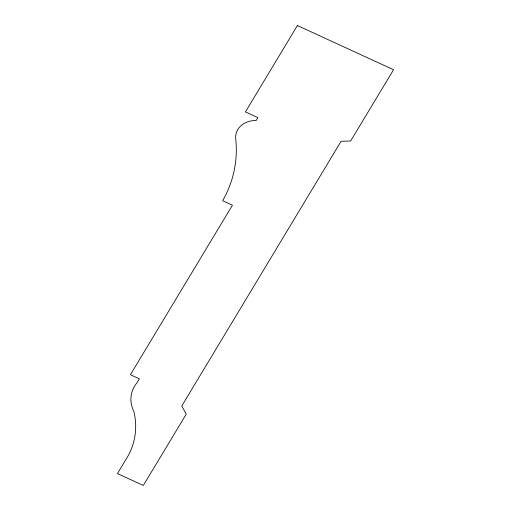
<?xml version="1.0" encoding="UTF-8"?>
<svg xmlns="http://www.w3.org/2000/svg" width="511" height="511" viewBox="0 0 511 511"><rect width="100%" height="100%" fill="white"/><g stroke="black" fill="none" stroke-linecap="round" stroke-linejoin="round"><path stroke-width="0.77" d="M297.402 25.55L245.433 111.89L257.895 117.613L256.171 120.475A21.871 17.936 10.6 0 0 235.775 139.356A149.94 122.972 10.6 0 1 222.655 200.708L232.448 205.205L130.426 374.71L139.331 378.798L136.75 383.078A37.182 30.494 10.6 0 0 133.869 411.502A89.712 73.578 10.6 0 1 125.783 459.715L117.447 473.563L143.323 485.45L186.221 414.185L181.795 405.932L341.08 141.292L350.655 140.991L393.553 69.726L297.402 25.55"/></g></svg>
